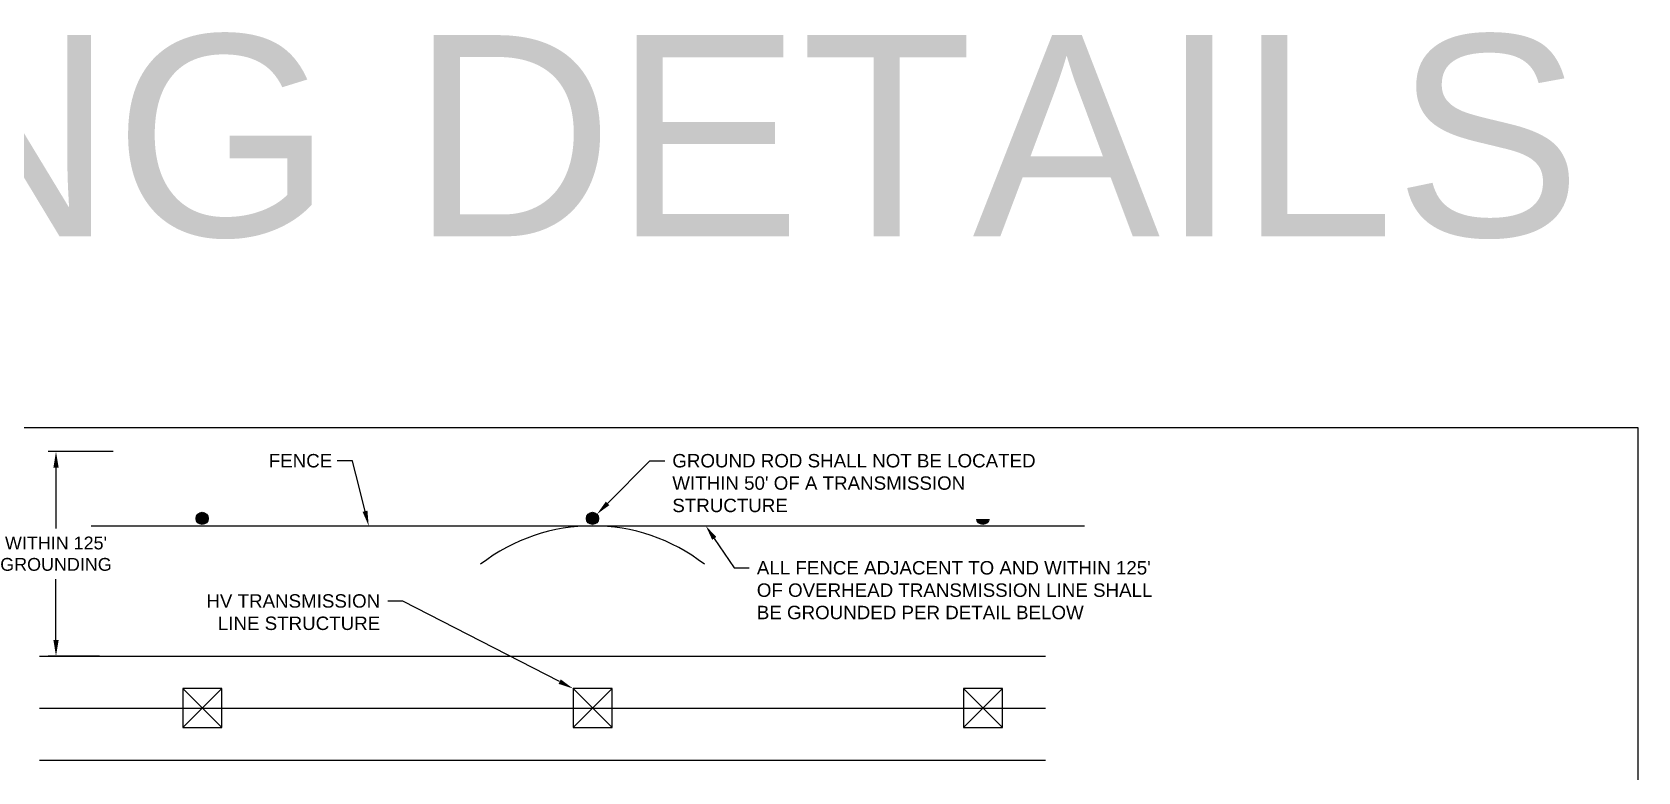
# Model space of a CAD drawing. Header units: feet. Extents: x -17 to 155, y -41 to 44.
# Drawn here: x 19.89 to 32.41, y 18.75 to 24.51 of the extents above; entities that cross this region are included whole.
import ezdxf
from ezdxf import colors
from ezdxf.entities.mleader import LeaderData, LeaderLine
from ezdxf.math import Vec2, Vec3

# ---------------------------------------------------------------- set-up
doc = ezdxf.new("R2010")
doc.units = ezdxf.units.FT
doc.header["$MEASUREMENT"] = 0
doc.layers.get('Defpoints').update_dxf_attribs({"color": 5})
for name, color, linetype in [('E-DETL', 7, 'Continuous'), ('G-ANNO-DIMS', 1, 'Continuous'), ('G-ANNO-TEXT', 1, 'Continuous')]:
    doc.layers.add(name, color=color, linetype=linetype)
doc.styles.add('NEI-A', font='arial.ttf')
doc.linetypes.add('FENCELINE', pattern='A,1,-0.2,["X",Standard,S=0.1,R=0,X=-0.05,Y=-0.05],-0.2', length=1.4)
doc.linetypes.add('TRANSMISSION_LINE', pattern='A,0.2,["X",Standard,S=0.1,R=0,X=0,Y=-0.05],0.4,-0.12,["TL",Standard,S=0.1,R=0,X=0.01,Y=-0.05],-0.3,0.335,["X",Standard,S=0.1,R=0,X=0,Y=-0.05],0.07', length=1.425)
doc.dimstyles.new('NEI-A', dxfattribs={"dimtxt": 0.1, "dimasz": 0.125, "dimexe": 0.0625, "dimexo": 0.0625, "dimgap": 0.0625, "dimtad": 0, "dimtih": 1, "dimtoh": 1, "dimdec": 4, "dimzin": 3, "dimdsep": 46, "dimlunit": 4, "dimtxsty": 'NEI-A', "dimcen": 0, "dimadec": 0, "dimazin": 0, "dimtfac": 0.75, "dimtdec": 4, "dimtofl": 0, "dimtmove": 0, "dimatfit": 3, "dimfxl": 1, "dimfrac": 1, "dimtolj": 1, "dimtzin": 0, "dimarcsym": 0})

# ---------------------------------------------------------------- blocks, each defined once
blk = doc.blocks.new('*D7')
at = {"layer": 'Defpoints', "color": 0, "transparency": 16777216}
for p in [(20.078, 21.244), (20.586, 21.244), (20.478, 19.651)]:
    blk.add_point(p, dxfattribs=at)
at = {"layer": 'G-ANNO-DIMS', "color": 0, "lineweight": -2, "transparency": 16777216}
for p, q in [((20.524, 21.244), (20.016, 21.244)), ((20.078, 21.119), (20.078, 20.645)), ((20.078, 19.776), (20.078, 20.25)), ((20.416, 19.651), (20.016, 19.651))]:
    blk.add_line(p, q, dxfattribs=at)
at = {"layer": 'G-ANNO-DIMS', "color": 0, "transparency": 16777216}
for points in [[(20.058, 21.119), (20.099, 21.119), (20.078, 21.244)], [(20.058, 19.776), (20.099, 19.776), (20.078, 19.651)]]:
    blk.add_solid(points, dxfattribs=at)
at = {"layer": 'G-ANNO-DIMS', "color": 0, "transparency": 16777216, "insert": (20.078, 20.448), "char_height": 0.1, "attachment_point": 5, "style": 'NEI-A'}
blk.add_mtext("\\A1;WITHIN 125' \\PGROUNDING", dxfattribs=at)

msp = doc.modelspace()

# ---------------------------------------------------------------- hatches: boundary and pattern name
at = {"layer": 'E-DETL', "linetype": 'Continuous'}
h = msp.add_hatch(color=7, dxfattribs=at)
h.dxf.hatch_style = 1
edge = h.paths.add_edge_path()
edge.add_arc((21.21787, 20.72389), 0.04749, 0, 360)
h = msp.add_hatch(color=7, dxfattribs=at)
h.dxf.hatch_style = 1
edge = h.paths.add_edge_path()
edge.add_arc((24.26072, 20.72389), 0.04749, 0, 360)
h = msp.add_hatch(color=7, dxfattribs=at)
h.dxf.hatch_style = 1
edge = h.paths.add_edge_path()
edge.add_arc((27.30356, 20.72389), 0.04749, 0, 360)

# ---------------------------------------------------------------- linework, layer by layer
at = {"layer": 'Defpoints', "color": 5}
msp.add_lwpolyline([(0, 21.43182), (32.40909, 21.43182), (32.40909, -0.73926), (0, -0.73926)], close=True, dxfattribs=at)
at = {"layer": 'E-DETL', "color": 7, "linetype": 'FENCELINE', "ltscale": 2}
msp.add_line((20.35099, 20.66535), (28.09667, 20.66535), dxfattribs=at)
at = {"layer": 'E-DETL', "color": 7, "linetype": 'TRANSMISSION_LINE'}
for p, q in [((19.95002, 19.65107), (27.79239, 19.65107)), ((19.95002, 19.24536), (27.79239, 19.24536)), ((19.95002, 18.83964), (27.79239, 18.83964))]:
    msp.add_line(p, q, dxfattribs=at)
at = {"layer": 'E-DETL', "color": 7, "linetype": 'Continuous'}
for points in [[(21.06573, 19.3975), (21.37001, 19.09322)], [(24.10858, 19.3975), (24.41286, 19.09322)], [(27.15142, 19.3975), (27.45571, 19.09322)], [(27.15142, 19.09322), (27.45571, 19.09322), (27.45571, 19.3975), (27.15142, 19.3975), (27.15142, 19.09322), (27.45571, 19.3975)]]:
    msp.add_lwpolyline(points, dxfattribs=at)
for centre in [(21.21787, 20.72389), (24.26072, 20.72389), (27.30356, 20.72389)]:
    msp.add_circle(centre, 0.04749, dxfattribs=at)
msp.add_arc((24.26072, 19.24536), 1.41999, 52.087063, 127.912937, dxfattribs=at)

# ---------------------------------------------------------------- texts
at = {"layer": 'Defpoints', "color": 1, "insert": (16.27207, 22.90031), "char_height": 1.5681818, "attachment_point": 8, "style": 'NEI-A'}
msp.add_mtext('FENCE GROUNDING DETAILS', dxfattribs=at)

# ---------------------------------------------------------------- dimensions: what is measured, and where the dimension line sits
at = {"layer": 'G-ANNO-DIMS'}
dim = msp.add_linear_dim(base=(20.07838, 21.24416), p1=(20.47818, 19.65107), p2=(20.58607, 21.24416), angle=90, text="WITHIN 125' \\PGROUNDING", dimstyle='NEI-A', dxfattribs=at)
dim.commit()
dim.dimension.update_dxf_attribs({"geometry": '*D7', "text_midpoint": (20.07838, 20.44762)})

# ---------------------------------------------------------------- next in the draw order: leaders
at = {"layer": 'G-ANNO-TEXT'}
ml = msp.add_multileader_mtext('Standard', dxfattribs=at)
ml.set_content('FENCE', color=256, style='NEI-A')
ml.set_leader_properties()
ml.build(insert=Vec2(0, 0))
ml.multileader.update_dxf_attribs({"dogleg_length": 0.125, "arrow_head_size": 0.11761})
ctx = ml.context
ctx.base_point, ctx.char_height, ctx.arrow_head_size, ctx.landing_gap_size, ctx.plane_origin = Vec3(21.67771, 21.17249), 0.104545, 0.11761, 0.05881, Vec3(21.03783, 24.11595)
notes = []
notes.append((ctx, [(1, (1, 1, 0), (22.3881, 21.17249), (-1, 0), 0.11761, [(0, [(22.51581, 20.66535)], 0, [])])]))
ctx.mtext.insert, ctx.mtext.width, ctx.mtext.flow_direction = Vec3(21.73652, 21.22566), 1.2436044, 5
ctx.mtext.has_bg_fill, ctx.mtext.bg_color, ctx.mtext.bg_scale_factor, ctx.mtext.bg_transparency, ctx.mtext.use_window_bg_color = 1, -1073741824, 1.5, 0, 1
ml = msp.add_multileader_mtext('Standard', dxfattribs=at)
ml.set_content("ALL FENCE ADJACENT TO AND WITHIN 125' OF OVERHEAD TRANSMISSION LINE SHALL BE GROUNDED PER DETAIL BELOW", color=256, style='NEI-A')
ml.set_leader_properties()
ml.build(insert=Vec2(0, 0))
ml.multileader.update_dxf_attribs({"dogleg_length": 0.125, "arrow_head_size": 0.11761})
ctx = ml.context
ctx.base_point, ctx.char_height, ctx.arrow_head_size, ctx.landing_gap_size, ctx.plane_origin = Vec3(25.4824, 20.33788), 0.10454545, 0.11761, 0.05881, Vec3(25.80764, 22.49864)
notes.append((ctx, [(0, (1, 1, 0), (25.36479, 20.33788), (1, 0), 0.11761, [(0, [(25.14352, 20.66535)], 0, [])])]))
ctx.mtext.insert, ctx.mtext.width, ctx.mtext.defined_height, ctx.mtext.flow_direction = Vec3(25.54121, 20.39104), 3.1136756, 0.64733, 5
ctx.mtext.has_bg_fill, ctx.mtext.bg_color, ctx.mtext.bg_scale_factor, ctx.mtext.bg_transparency, ctx.mtext.use_window_bg_color = 1, -1073741824, 1.5, 0, 1
ml = msp.add_multileader_mtext('Standard', dxfattribs=at)
ml.set_content('HV TRANSMISSION LINE STRUCTURE', color=256, style='NEI-A')
ml.set_leader_properties()
ml.build(insert=Vec2(0, 0))
ml.multileader.update_dxf_attribs({"dogleg_length": 0.125, "arrow_head_size": 0.11761})
ctx = ml.context
ctx.base_point, ctx.char_height, ctx.arrow_head_size, ctx.landing_gap_size, ctx.plane_origin = Vec3(21.21504, 20.07942), 0.1045455, 0.11761, 0.05881, Vec3(20.80986, 22.49864)
ctx.text_align_type = 2
notes.append((ctx, [(1, (1, 1, 0), (22.78176, 20.07942), (-1, 0), 0.11761, [(0, [(24.10858, 19.3975)], 0, [])])]))
ctx.mtext.insert, ctx.mtext.width, ctx.mtext.alignment, ctx.mtext.flow_direction = Vec3(22.60534, 20.13258), 1.408676, 3, 5
ctx.mtext.has_bg_fill, ctx.mtext.bg_color, ctx.mtext.bg_scale_factor, ctx.mtext.bg_transparency, ctx.mtext.use_window_bg_color = 1, -1073741824, 1.5, 0, 1
for ctx, leaders in notes:
    for number, flags, end, landing, length, lines in leaders:
        leader = LeaderData()
        leader.index, (leader.has_last_leader_line, leader.has_dogleg_vector, leader.attachment_direction) = number, flags
        leader.last_leader_point, leader.dogleg_vector, leader.dogleg_length = Vec3(end), Vec3(landing), length
        for number, points, colour, breaks in lines:
            line = LeaderLine()
            line.index, line.vertices, line.color, line.breaks = number, Vec3.list(points), colors.encode_raw_color(colour), breaks
            leader.lines.append(line)
        ctx.leaders.append(leader)

# ---------------------------------------------------------------- next in the draw order: linework, layer by layer
at = {"layer": 'E-DETL', "color": 7, "linetype": 'Continuous'}
for points in [[(21.06573, 19.09322), (21.37001, 19.09322), (21.37001, 19.3975), (21.06573, 19.3975), (21.06573, 19.09322), (21.37001, 19.3975)], [(24.10858, 19.09322), (24.41286, 19.09322), (24.41286, 19.3975), (24.10858, 19.3975), (24.10858, 19.09322), (24.41286, 19.3975)]]:
    msp.add_lwpolyline(points, dxfattribs=at)

# ---------------------------------------------------------------- next in the draw order: leaders
at = {"layer": 'G-ANNO-TEXT'}
ml = msp.add_multileader_mtext('Standard', dxfattribs=at)
ml.set_content("GROUND ROD SHALL NOT BE LOCATED WITHIN 50' OF A TRANSMISSION STRUCTURE", color=256, style='NEI-A')
ml.set_leader_properties()
ml.build(insert=Vec2(0, 0))
ml.multileader.update_dxf_attribs({"dogleg_length": 0.125, "arrow_head_size": 0.11761})
ctx = ml.context
ctx.base_point, ctx.char_height, ctx.arrow_head_size, ctx.landing_gap_size, ctx.plane_origin = Vec3(24.82356, 21.17249), 0.1045455, 0.11761, 0.05881, Vec3(26.00053, 24.09842)
notes = []
notes.append((ctx, [(0, (1, 1, 0), (24.70595, 21.17249), (1, 0), 0.11761, [(0, [(24.295, 20.75675)], 0, [])])]))
ctx.mtext.insert, ctx.mtext.width, ctx.mtext.flow_direction = Vec3(24.88237, 21.22566), 3.0059189, 5
ctx.mtext.has_bg_fill, ctx.mtext.bg_color, ctx.mtext.bg_scale_factor, ctx.mtext.bg_transparency, ctx.mtext.use_window_bg_color = 1, -1073741824, 1.5, 0, 1
for ctx, leaders in notes:
    for number, flags, end, landing, length, lines in leaders:
        leader = LeaderData()
        leader.index, (leader.has_last_leader_line, leader.has_dogleg_vector, leader.attachment_direction) = number, flags
        leader.last_leader_point, leader.dogleg_vector, leader.dogleg_length = Vec3(end), Vec3(landing), length
        for number, points, colour, breaks in lines:
            line = LeaderLine()
            line.index, line.vertices, line.color, line.breaks = number, Vec3.list(points), colors.encode_raw_color(colour), breaks
            leader.lines.append(line)
        ctx.leaders.append(leader)

doc.saveas('drawing.dxf')
